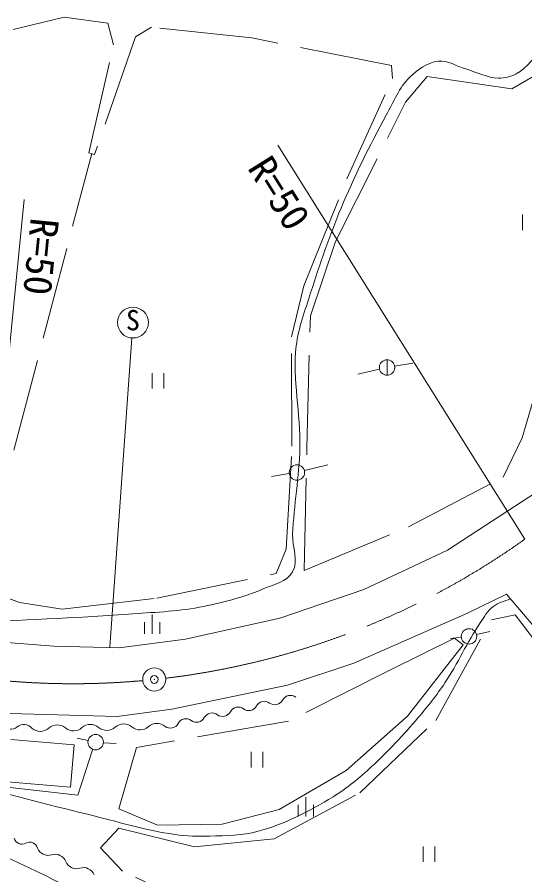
# Model space of a CAD drawing. Units: millimetres, scale not verified. Extents: x 40000 to 680000, y 20000 to 380000.
# Drawn here: x 265600 to 298510, y 265461 to 321032 of the extents above; entities that cross this region are included whole.
import ezdxf
from ezdxf.enums import TextEntityAlignment as Align

# ---------------------------------------------------------------- set-up
doc = ezdxf.new("R2010")
doc.units = ezdxf.units.MM
doc.header["$LTSCALE"] = 1000
doc.header["$PDMODE"] = 32
doc.header["$PDSIZE"] = 500
doc.linetypes.add('CHAIN', pattern=[18.5, 12, -1.5, 3.5, -1.5])
doc.linetypes.add('DASHED', pattern=[7.5, 6, -1.5])
for name, color, linetype, lineweight in [('M-BGD', 7, 'Continuous', 13), ('M-BGD-EXST', 7, 'Continuous', 13), ('M-BMK', 2, 'CHAIN', 13), ('M-BMK-SRVR', 3, 'Continuous', 13), ('M-STR-HTXT', 7, 'Continuous', 13)]:
    doc.layers.add(name, color=color, linetype=linetype, lineweight=lineweight)
doc.styles.add('ＭＳ ゴシック', font='')
doc.styles.get('ＭＳ ゴシック').set_extended_font_data('MS Gothic')

msp = doc.modelspace()

# ---------------------------------------------------------------- linework, layer by layer
at = {"layer": 'M-BGD', "linetype": 'DASHED'}
for p, q in [((268644, 321032), (265349, 320240)), ((271487, 320636), (268644, 321032)), ((271855, 319236), (271487, 320636)), ((274301, 320382), (273269, 319759)), ((280807, 319685), (274301, 320382)), ((273269, 319759), (270624, 312137)), ((289865, 317903), (280807, 319685)), ((270242, 312250), (271855, 319236)), ((289929, 317055), (289865, 317903)), ((286980, 310563), (289929, 317055)), ((290778, 315527), (292168, 317196)), ((292168, 317196), (297669, 316390)), ((297669, 316390), (299197, 317266)), ((286228, 306490), (290778, 315527)), ((265395, 292977), (270433, 312193)), ((270624, 312137), (270242, 312250)), ((284180, 303626), (286980, 310563)), ((284605, 301685), (286228, 306490)), ((283374, 300317), (284180, 303626)), ((284382, 293125), (284605, 301685)), ((283416, 293231), (283374, 300317)), ((298327, 293770), (299345, 297221)), ((297111, 291224), (298327, 293770)), ((283034, 286570), (283416, 293231)), ((284198, 285171), (284382, 293125)), ((290973, 288000), (297111, 291224)), ((284198, 285171), (290973, 288000)), ((282398, 284979), (283034, 286570)), ((274655, 283388), (282398, 284979)), ((262818, 284173), (265745, 283112)), ((265745, 283112), (268524, 282667)), ((268524, 282667), (274655, 283388)), ((292746, 275470), (296339, 281991)), ((296339, 281991), (297884, 282300)), ((297884, 282300), (303545, 274886)), ((293952, 280786), (289667, 278677)), ((294503, 280369), (293952, 280786)), ((290903, 275735), (294503, 280369)), ((289667, 278677), (283193, 275426)), ((286927, 272230), (290903, 275735)), ((283193, 275426), (273335, 273721)), ((287810, 270776), (292746, 275470)), ((270482, 273559), (269528, 270617)), ((273335, 273721), (272193, 269745)), ((282589, 269705), (286927, 272230)), ((269528, 270617), (264760, 271168)), ((282250, 267794), (287810, 270776)), ((272193, 269745), (274705, 268671)), ((278882, 268738), (282589, 269705)), ((271008, 267210), (272197, 268479)), ((272197, 268479), (277092, 267270)), ((274705, 268671), (278882, 268738)), ((277092, 267270), (282250, 267794)), ((272438, 265699), (271008, 267210)), ((278684, 262717), (272438, 265699))]:
    msp.add_line(p, q, dxfattribs=at)
at = {"layer": 'M-BGD'}
for p, q in [((293492, 286508), (300921, 291351)), ((288080, 283943), (293492, 286508)), ((282631, 282086), (288080, 283943)), ((297311, 283653), (294793, 282424)), ((303154, 276743), (297311, 283653)), ((294793, 282424), (287419, 279181)), ((276512, 280738), (282631, 282086)), ((262025, 280761), (267989, 280269)), ((272203, 280163), (276512, 280738)), ((267989, 280269), (272203, 280163)), ((287419, 279181), (283128, 277750)), ((283128, 277750), (275633, 276199)), ((275633, 276199), (272087, 275715)), ((272087, 275715), (263827, 275957)), ((269301, 273883), (265195, 274240)), ((269301, 273883), (269062, 271132)), ((269062, 271132), (264956, 271489))]:
    msp.add_line(p, q, dxfattribs=at)
for centre, radius, start, end in [((282304, 277050), 570, 233.0872, 332.1437), ((283312, 276518), 570, 53.0872, 152.1437), ((279927, 275760), 570, 53.0872, 152.1437), ((280612, 276672), 570, 233.0872, 332.1437), ((281619, 276139), 570, 53.0872, 152.1437), ((277227, 275914), 570, 233.0872, 332.1437), ((278235, 275381), 570, 53.0872, 152.1437), ((278919, 276293), 570, 233.0872, 332.1437), ((265168, 275576), 688, 219.7047, 309.3319), ((266040, 274511), 688, 39.7047, 129.3319), ((268196, 274349), 826, 50.1406, 131.5728), ((270351, 274381), 826, 50.1406, 131.5728), ((272507, 274413), 826, 50.1406, 131.5728), ((274663, 274445), 826, 50.1406, 131.5728), ((275535, 275535), 570, 233.0872, 332.1437), ((276542, 275003), 570, 53.0872, 152.1437), ((267099, 275585), 826, 230.1406, 311.5728), ((269255, 275617), 826, 230.1406, 311.5728), ((271411, 275649), 826, 230.1406, 311.5728), ((273566, 275682), 826, 230.1406, 311.5728), ((265907, 267971), 522, 194.9642, 298.8231), ((266410, 267057), 522, 14.9642, 118.8231), ((267605, 267468), 745, 201.7796, 287.7746), ((268060, 266050), 745, 21.7796, 107.7746), ((269443, 266603), 745, 201.7796, 287.7746), ((269897, 265185), 745, 21.7796, 107.7746)]:
    msp.add_arc(centre, radius, start, end, dxfattribs=at)
for points, knots in [([(262273, 281789), (265785, 281977), (269302, 282090), (272810, 282353), (274347, 282469), (275899, 282511), (277413, 282799), (278822, 283067), (280229, 283426), (281550, 283987), (282226, 284274), (283092, 284453), (283459, 285090), (283865, 285794), (283425, 286717), (283459, 287529), (283537, 289401), (283881, 291257), (283926, 293130), (283978, 295330), (283440, 297541), (283692, 299727), (283828, 300907), (284269, 302032), (284626, 303164), (285210, 305020), (285843, 306865), (286599, 308659), (287465, 310716), (288448, 312728), (289526, 314683), (289992, 315529), (290357, 316476), (291054, 317144), (291563, 317633), (292198, 318101), (292899, 318184), (293513, 318256), (294087, 317843), (294681, 317674), (295388, 317475), (296068, 317093), (296803, 317080), (297193, 317074), (297593, 317180), (297941, 317356), (298684, 317733), (299114, 318579), (299850, 318968), (300689, 319412), (301654, 319602), (302594, 319732), (306431, 320263), (310343, 319883), (314216, 319771), (315777, 319726), (317340, 319655), (318893, 319485), (320569, 319300), (322264, 319140), (323889, 318689), (325421, 318265), (326821, 317459), (328312, 316907), (329367, 316517), (330443, 316187), (331509, 315827)], [0, 0, 0, 0, 1, 1, 1, 2, 2, 2, 3, 3, 3, 4, 4, 4, 5, 5, 5, 6, 6, 6, 7, 7, 7, 8, 8, 8, 9, 9, 9, 10, 10, 10, 11, 11, 11, 12, 12, 12, 13, 13, 13, 14, 14, 14, 15, 15, 15, 16, 16, 16, 17, 17, 17, 18, 18, 18, 19, 19, 19, 20, 20, 20, 21, 21, 21, 22, 22, 22, 22]), ([(222236, 260071), (222621, 261480), (222828, 262950), (223391, 264297), (223841, 265376), (224445, 266397), (225146, 267333), (226038, 268524), (227095, 269598), (228226, 270565), (229287, 271472), (230422, 272320), (231669, 272947), (232843, 273537), (234114, 273953), (235403, 274210), (237160, 274559), (238975, 274590), (240767, 274568), (243056, 274540), (245330, 274182), (247608, 273941), (250199, 273667), (252805, 273466), (255371, 273010), (257675, 272600), (259929, 271945), (262203, 271389), (264861, 270739), (267503, 270025), (270163, 269383), (272048, 268929), (273910, 268341), (275831, 268076), (276580, 267973), (277341, 267949), (278097, 267969), (279140, 267996), (280205, 268008), (281213, 268282), (282933, 268749), (284553, 269583), (286075, 270512), (286979, 271063), (287790, 271760), (288573, 272472), (289656, 273457), (290648, 274540), (291600, 275651), (292214, 276369), (292799, 277115), (293328, 277899), (294171, 279147), (294772, 280549), (295620, 281794), (295865, 282154), (296084, 282553), (296426, 282824), (296755, 283083), (297188, 283173), (297569, 283348)], [0, 0, 0, 0, 1, 1, 1, 2, 2, 2, 3, 3, 3, 4, 4, 4, 5, 5, 5, 6, 6, 6, 7, 7, 7, 8, 8, 8, 9, 9, 9, 10, 10, 10, 11, 11, 11, 12, 12, 12, 13, 13, 13, 14, 14, 14, 15, 15, 15, 16, 16, 16, 17, 17, 17, 18, 18, 18, 19, 19, 19, 20, 20, 20, 20]), ([(225027, 260794), (225470, 261969), (225699, 263249), (226356, 264319), (227018, 265397), (227967, 266283), (228915, 267120), (230050, 268120), (231307, 268991), (232622, 269739), (234015, 270531), (235475, 271249), (237014, 271693), (238507, 272124), (240075, 272308), (241628, 272358), (243749, 272426), (245872, 272145), (247974, 271854), (250063, 271565), (252145, 271178), (254179, 270625), (256705, 269940), (259163, 269016), (261593, 268046), (263606, 267243), (265571, 266321), (267517, 265367), (269680, 264306), (271774, 263110), (273903, 261982)], [0, 0, 0, 0, 1, 1, 1, 2, 2, 2, 3, 3, 3, 4, 4, 4, 5, 5, 5, 6, 6, 6, 7, 7, 7, 8, 8, 8, 9, 9, 9, 10, 10, 10, 10])]:
    msp.add_open_spline(points, degree=3, knots=knots, dxfattribs=at)
at = {"layer": 'M-BGD-EXST'}
for p, q in [((298365, 308240), (298365, 307240)), ((273034, 300247), (271612, 280204)), ((289578, 298830), (289578, 297830)), ((290071, 298415), (291239, 298618)), ((274362, 297972), (274362, 296972)), ((275112, 297972), (275112, 296972)), ((289091, 298218), (287689, 297897)), ((284219, 291652), (285740, 292032)), ((283240, 291455), (282091, 291278)), ((274359, 282330), (274359, 281080)), ((273859, 281830), (273859, 281080)), ((274859, 281830), (274859, 281080)), ((295376, 281025), (296243, 281229)), ((294393, 280850), (293698, 280767)), ((270201, 274162), (269498, 274310)), ((271189, 274023), (272025, 273964)), ((280773, 273422), (280773, 272422)), ((281523, 273422), (281523, 272422)), ((284319, 270487), (284319, 269237)), ((283819, 269987), (283819, 269237)), ((284819, 269987), (284819, 269237)), ((291924, 267302), (291924, 266302)), ((292674, 267302), (292674, 266302))]:
    msp.add_line(p, q, dxfattribs=at)
for centre, radius in [((273105, 301244), 1000), ((289578, 298330), 500), ((283734, 291531), 500), ((294890, 280910), 500), ((270690, 274059), 500)]:
    msp.add_circle(centre, radius, dxfattribs=at)
at = {"layer": 'M-BMK'}
for start, end in [(276.8385, 305.4752), (262.8893, 275.1354)]:
    msp.add_arc((269225, 328304), 50461, start, end, dxfattribs=at)
at = {"layer": 'M-BMK-SRVR'}
msp.add_circle((274488, 278119), 750, dxfattribs=at)
msp.add_point((274488, 278119), dxfattribs=at)
at = {"layer": 'M-STR-HTXT'}
for p, q in [((298510, 287211), (282499, 312737)), ((262979, 278232), (266050, 309222))]:
    msp.add_line(p, q, dxfattribs=at)

# ---------------------------------------------------------------- texts
at = {"layer": 'M-BGD-EXST', "style": 'ＭＳ ゴシック'}
msp.add_text('S', height=1320, dxfattribs=at).set_placement((273105, 300344), align=Align.BOTTOM_CENTER)
at = {"layer": 'M-STR-HTXT', "style": 'ＭＳ ゴシック'}
for rotation, p in [(302.098, (280022, 310971)), (264.34, (265943, 308140))]:
    msp.add_text('R=50', height=1833, rotation=rotation, dxfattribs=at).set_placement(p, align=Align.BOTTOM_LEFT)

doc.saveas('drawing.dxf')
